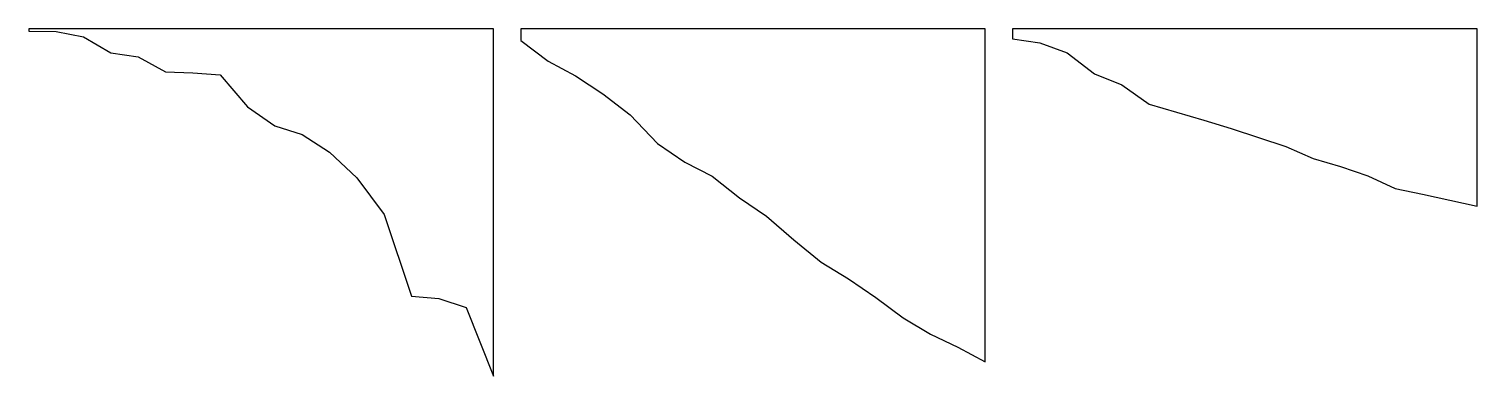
# Model space of a CAD drawing. Extents: x 10 to 5334, y 10 to 1286.
import ezdxf

# ---------------------------------------------------------------- set-up
doc = ezdxf.new("R2010")
doc.units = 0

msp = doc.modelspace()

# ---------------------------------------------------------------- linework, layer by layer
for p, q in [((10, 1286), (10, 1278.1)), ((1718, 1286), (10, 1286)), ((10, 1278.1), (110.5, 1276.4)), ((1718, 10), (1718, 1286)), ((1818, 1286), (1818, 1244)), ((3526, 1286), (1818, 1286)), ((3526, 61.8), (3526, 1286)), ((3626, 1286), (3626, 1249.7)), ((5334, 1286), (3626, 1286)), ((5334, 635), (5334, 1286)), ((110.5, 1276.4), (210.9, 1257)), ((210.9, 1257), (311.4, 1198.7)), ((1818, 1244), (1918.5, 1168.1)), ((3626, 1249.7), (3726.5, 1234.9)), ((3726.5, 1234.9), (3826.9, 1198)), ((311.4, 1198.7), (411.9, 1184)), ((411.9, 1184), (512.4, 1128.7)), ((3826.9, 1198), (3927.4, 1120.5)), ((512.4, 1128.7), (612.8, 1125.1)), ((612.8, 1125.1), (713.3, 1117.6)), ((1918.5, 1168.1), (2018.9, 1114.2)), ((3927.4, 1120.5), (4027.9, 1080.5)), ((713.3, 1117.6), (813.8, 1000)), ((2018.9, 1114.2), (2119.4, 1047.8)), ((4027.9, 1080.5), (4128.4, 1009.3)), ((2119.4, 1047.8), (2219.9, 970.3)), ((813.8, 1000), (914.2, 929.4)), ((2219.9, 970.3), (2320.4, 864.4)), ((4128.4, 1009.3), (4228.8, 979.6)), ((4228.8, 979.6), (4329.3, 951.1)), ((914.2, 929.4), (1014.7, 898.5)), ((4329.3, 951.1), (4429.8, 919.8)), ((4429.8, 919.8), (4530.2, 887)), ((1014.7, 898.5), (1115.2, 833.4)), ((2320.4, 864.4), (2420.8, 796.1)), ((4530.2, 887), (4630.7, 854.1)), ((4630.7, 854.1), (4731.2, 810.1)), ((1115.2, 833.4), (1215.6, 738.5)), ((4731.2, 810.1), (4831.6, 780.4)), ((2420.8, 796.1), (2521.3, 745.2)), ((4831.6, 780.4), (4932.1, 746.6)), ((4932.1, 746.6), (5032.6, 699.1)), ((1215.6, 738.5), (1316.1, 603.3)), ((2521.3, 745.2), (2621.8, 664.9)), ((5032.6, 699.1), (5133.1, 678.5)), ((2621.8, 664.9), (2722.2, 597.5)), ((5133.1, 678.5), (5233.5, 656.8)), ((5233.5, 656.8), (5334, 635)), ((1316.1, 603.3), (1416.6, 304)), ((2722.2, 597.5), (2822.7, 510.2)), ((2822.7, 510.2), (2923.2, 428.6)), ((2923.2, 428.6), (3023.6, 367.9)), ((3023.6, 367.9), (3124.1, 299.2)), ((1416.6, 304), (1517.1, 295.4)), ((1517.1, 295.4), (1617.5, 262.2)), ((3124.1, 299.2), (3224.6, 223.4)), ((1617.5, 262.2), (1718, 10)), ((3224.6, 223.4), (3325.1, 164)), ((3325.1, 164), (3425.5, 116.6)), ((3425.5, 116.6), (3526, 61.8))]:
    msp.add_line(p, q)

doc.saveas('drawing.dxf')
